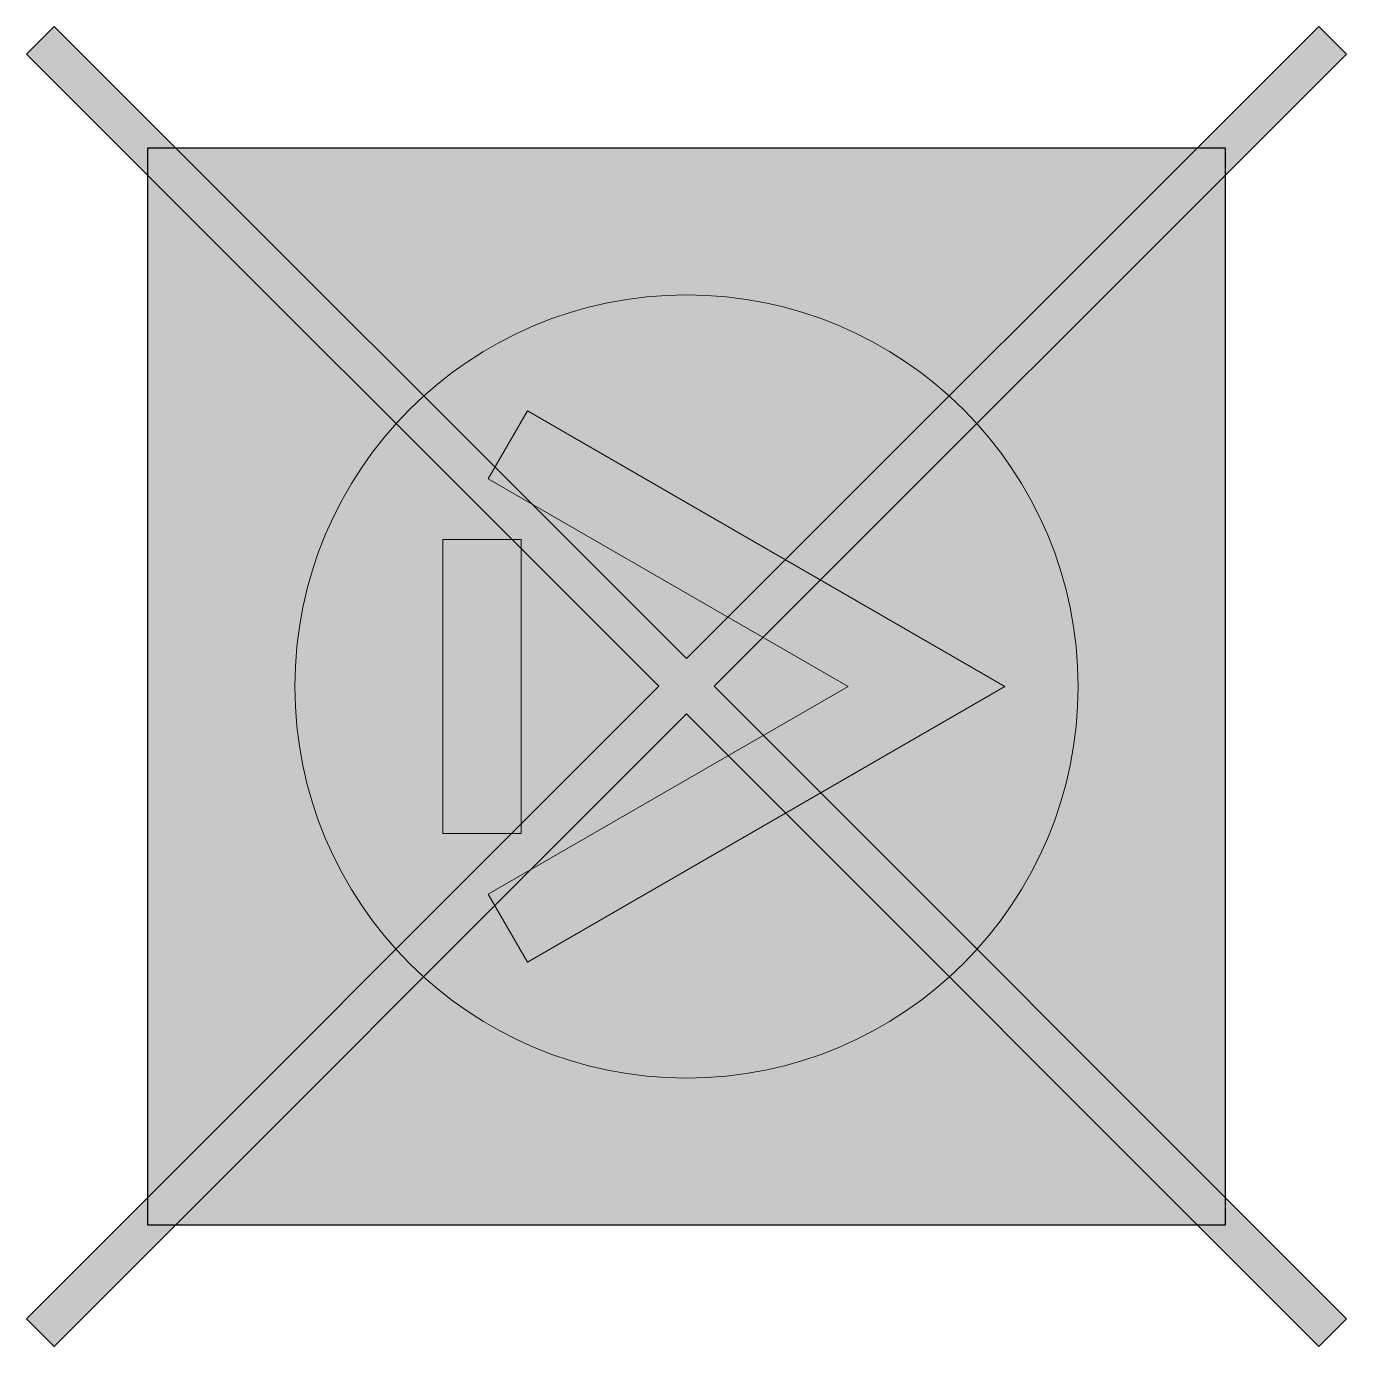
# Model space of a CAD drawing. Header units: millimetres. Extents: x -337 to 337, y -62 to 612.
import ezdxf

# ---------------------------------------------------------------- set-up
doc = ezdxf.new("R2010")
doc.units = ezdxf.units.MM

msp = doc.modelspace()

# ---------------------------------------------------------------- hatches: boundary and pattern name
at = {"lineweight": 0, "true_color": 0xff0000, "extrusion": (0, 0, -1)}
msp.add_hatch(color=1, dxfattribs=at).paths.add_polyline_path([(0.07, 289.35), (-322.93, 612.07), (-337.07, 597.93), (-14.07, 275.21), (-337.07, -47.93), (-322.93, -62.07), (0.07, 261.06), (322.93, -62.07), (337.07, -47.93), (14.21, 275.21), (337.07, 597.93), (322.93, 612.07)], flags=0)
at = {"lineweight": 0, "true_color": 0x1e1e1d, "extrusion": (0, 0, -1)}
h = msp.add_hatch(color=250, dxfattribs=at)
h.paths.add_polyline_path([(-275, 0), (275, 0), (275, 550), (-275, 550)])
h.paths.add_polyline_path([(84.4, 350), (124.4, 350), (124.4, 200), (84.4, 200)], flags=16)
h.paths.add_polyline_path([(101.25, 381.09), (-82.5, 275), (101.25, 168.91), (81.25, 134.27), (-162.5, 275), (81.25, 415.73)], flags=16)
at = {"lineweight": 0, "true_color": 0x007de2, "extrusion": (0, 0, -1)}
msp.add_hatch(color=150, dxfattribs=at).paths.add_polyline_path([(81.25, 415.73), (-162.5, 275), (81.25, 134.27), (101.25, 168.91), (-82.5, 275), (101.25, 381.09)], flags=0)

# ---------------------------------------------------------------- linework, layer by layer
at = {"color": 1, "lineweight": 0, "flags": 128}
msp.add_lwpolyline([(-0.07, 289.35), (322.93, 612.07), (337.07, 597.93), (14.07, 275.21), (337.07, -47.93), (322.93, -62.07), (-0.07, 261.06), (-322.93, -62.07), (-337.07, -47.93), (-14.21, 275.21), (-337.07, 597.93), (-322.93, 612.07)], close=True, dxfattribs=at)
at = {"flags": 128}
msp.add_lwpolyline([(-275, 550), (275, 550), (275, 0), (-275, 0)], close=True, dxfattribs=at)
at = {"color": 150, "lineweight": 0, "true_color": 0x007de2, "flags": 128}
for points in [[(-81.25, 415.73), (162.5, 275), (-81.25, 134.27), (-101.25, 168.91), (82.5, 275), (-101.25, 381.09)], [(-84.4, 200), (-124.4, 200), (-124.4, 350), (-84.4, 350)]]:
    msp.add_lwpolyline(points, close=True, dxfattribs=at)
at = {"color": 7, "lineweight": 13, "true_color": 0xf6f6f6}
msp.add_circle((0, 275), 200, dxfattribs=at)
at = {"color": 150, "lineweight": 0, "true_color": 0x007de2}
msp.add_solid([(-84.4, 200), (-124.4, 200), (-84.4, 350), (-124.4, 350)], dxfattribs=at)

doc.saveas('drawing.dxf')
